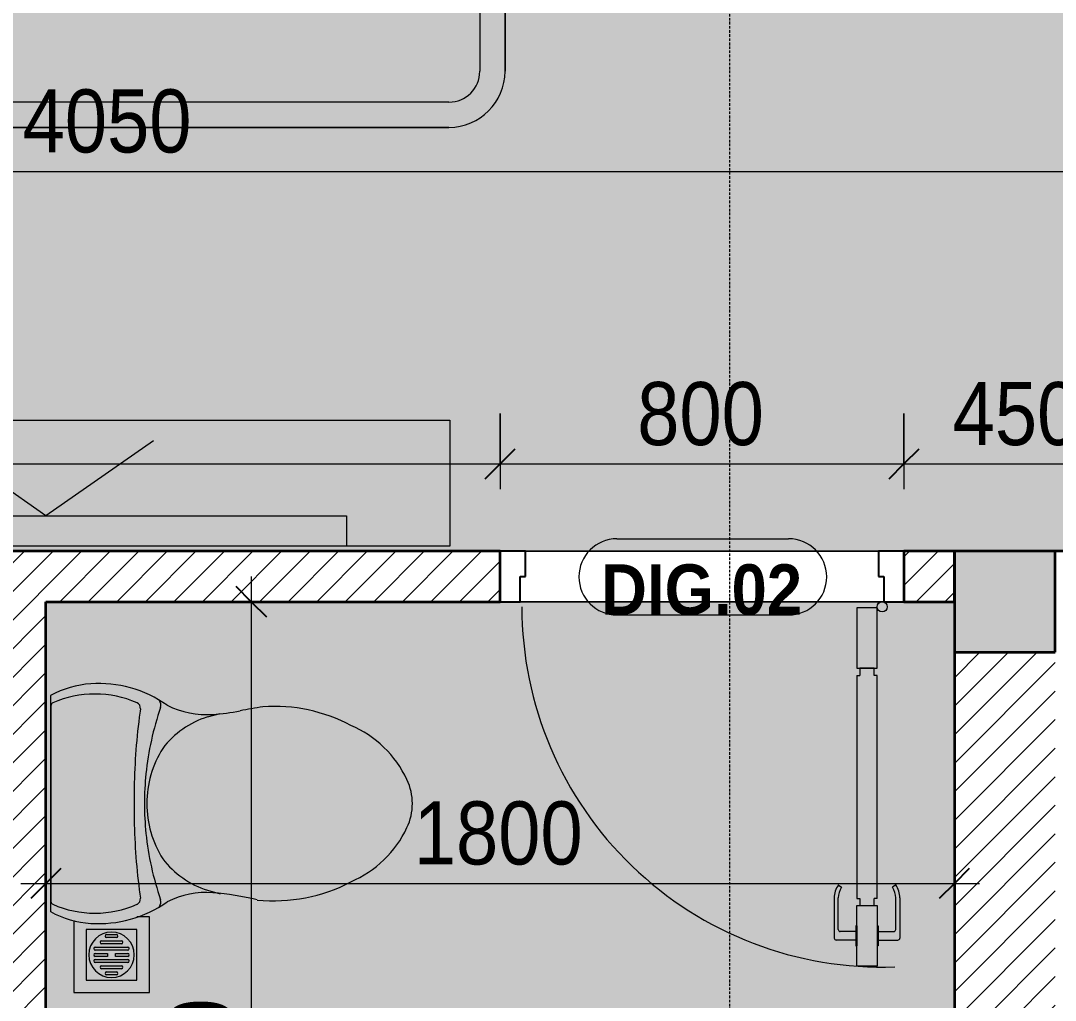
# Model space of a CAD drawing. Header units: millimetres. Extents: x 31444 to 224909, y 392 to 78637.
# Drawn here: x 40003 to 42053, y 66047 to 67988 of the extents above; entities that cross this region are included whole.
import ezdxf

# ---------------------------------------------------------------- set-up
doc = ezdxf.new("R2010")
doc.units = ezdxf.units.MM
doc.linetypes.add('Dash Dot 3_16_', pattern=[7.9375, 4.7625, -1.5875, 0, -1.5875])
for name, color, linetype, lineweight in [('0-1', 7, 'Continuous', 5), ('A-ANNO-DIMS', 211, 'Continuous', 9), ('A-ANNO-DIMS-50', 211, 'Continuous', 9), ('A-DETL-GENF-1', 7, 'Continuous', 18), ('A-DETL-GENF-4', 9, 'Continuous', 18), ('A-DETL-MEDM', 33, 'Continuous', 35), ('A-DETL-THIN', 151, 'Continuous', 18), ('A-DOOR-1', 253, 'Continuous', 18), ('A-DOOR-3', 7, 'Continuous', 18), ('A-DOOR-4', 50, 'Continuous', 25), ('A-DOOR-IDEN', 31, 'Continuous', 9), ('A-FLOR-2', 7, 'Continuous', 18), ('A-WALL-2', 250, 'Continuous', 35), ('A-WALL-6', 113, 'Continuous', 35), ('A-WALL-PATT-1', 9, 'Continuous', 18), ('A-WALL-PATT-2', 111, 'Continuous', 18), ('G-ANNO-SYMB-1', 111, 'Dash Dot 3_16_', 18), ('I-FURN-1', 253, 'Continuous', 18), ('M-EQPM-1', 253, 'Continuous', 18), ('M-EQPM-2', 7, 'Continuous', 18), ('P-SANR-FIXT-1', 253, 'Continuous', 18)]:
    doc.layers.add(name, color=color, linetype=linetype, lineweight=lineweight)
doc.styles.add('Arial_B_1', font='arialbd.ttf', dxfattribs={"width": 0.9, "height": 100})
doc.styles.add('UTM Avo', font='', dxfattribs={"width": 0.9, "height": 125})
doc.styles.get('UTM Avo').set_extended_font_data('UTM Avo')
doc.dimstyles.new('1_Dim_chi_tiet_2_5', dxfattribs={"dimscale": 304.8, "dimtxt": 124.912619, "dimasz": 0.19685, "dimexe": 0.164042, "dimexo": 0.0625, "dimgap": 0.016404, "dimtad": 1, "dimdec": 0, "dimrnd": 5, "dimzin": 0, "dimdsep": 46, "dimtxsty": 'UTM Avo', "dimblk1": 'OBLIQUE', "dimblk2": 'OBLIQUE', "dimsah": 1, "dimcen": 0.09, "dimdle": 0.164042, "dimazin": 0, "dimtfac": 1, "dimtdec": 4, "dimtix": 1, "dimtmove": 0, "dimatfit": 3, "dimfxl": 0.328084, "dimfxlon": 1, "dimtvp": 1, "dimtolj": 1, "dimtzin": 0, "dimarcsym": 2})
pattern_1 = [(45, (0, 0), (-28.284271, 28.284271), [])]

# ---------------------------------------------------------------- blocks, each defined once
blk = doc.blocks.new('DOOR_CW_01 CANH MO-PANEL KINH - DIG_02-800x2200-CỬA NHÔM KÍNH-400864-TKCS_CĂN HỘ LOẠI 3 - MẶT BẰNG')
at = {"layer": 'A-DETL-GENF-1'}
for p, q in [((-347, 772), (-307, 772)), ((-347, 652), (-347, 772)), ((-307, 772), (-307, 652)), ((-349, 720.5), (-388, 720.5)), ((-349, 731.8), (-347, 731.8)), ((-349, 692.2), (-349, 731.8)), ((-347, 692.2), (-347, 731.8)), ((-307, 692.2), (-307, 731.8)), ((-305, 731.8), (-307, 731.8)), ((-305, 692.2), (-305, 731.8)), ((-305, 720.5), (-266, 720.5)), ((-392, 637), (-392, 716.5)), ((-384, 699.5), (-384, 637)), ((-349, 703.5), (-380, 703.5)), ((-305, 703.5), (-274, 703.5)), ((-270, 699.5), (-270, 637)), ((-262, 637), (-262, 716.5)), ((-347, 692.2), (-349, 692.2)), ((-307, 692.2), (-305, 692.2)), ((-307, 652), (-347, 652)), ((-347, 638), (-341, 638)), ((-347, 638), (-347, 196)), ((-313, 652), (-341, 652)), ((-341, 652), (-341, 638)), ((-313, 638), (-313, 652)), ((-307, 638), (-313, 638)), ((-307, 196), (-307, 638)), ((-383.9, 611.2), (-377.3, 615.8)), ((-270.1, 611.2), (-276.7, 615.8)), ((-347, 196), (-341, 196)), ((-341, 196), (-341, 182)), ((-307, 196), (-313, 196)), ((-313, 182), (-313, 196)), ((-307, 182), (-347, 182)), ((-347, 182), (-347, 62)), ((-341, 182), (-313, 182)), ((-307, 62), (-307, 182)), ((-347, 62), (-307, 62))]:
    blk.add_line(p, q, dxfattribs=at)
blk.add_circle((-357, 60), 10, dxfattribs=at)
for centre, radius, start, end in [((-357, 60), 714, 360, 92), ((-388, 716.5), 4, 90, 180), ((-266, 716.5), 4, 0, 90), ((-380, 699.5), 4, 90, 180), ((-274, 699.5), 4, 0, 90), ((-347, 637), 45, 180, 215), ((-347, 637), 37, 180, 215), ((-307, 637), 37, 325, 0), ((-307, 637), 45, 325, 0)]:
    blk.add_arc(centre, radius, start, end, dxfattribs=at)
at = {"layer": 'A-DOOR-3'}
blk.add_line((-357, 50), (-332, 50), dxfattribs=at)
at = {"layer": 'A-DOOR-4'}
for p, q in [((-360, 50), (-400, 50)), ((-360, 0), (-360, 50)), ((400, 50), (360, 50)), ((360, 50), (360, 0)), ((-350, 0), (-360, 0)), ((-350, -50), (-350, 0)), ((360, 0), (350, 0)), ((350, 0), (350, -50)), ((-400, -50), (-350, -50)), ((350, -50), (400, -50))]:
    blk.add_line(p, q, dxfattribs=at)
blk = doc.blocks.new('TOILET - TOILET-348229-TKCS_CĂN HỘ LOẠI 3 - MẶT BẰNG')
at = {"layer": 'P-SANR-FIXT-1'}
for p, q in [((214.2, -19.1), (-214.2, -19.1)), ((194, -19.9), (-194, -19.9)), ((-171.7, -330.3), (-178.6, -355.5)), ((171.7, -330.3), (178.6, -355.5))]:
    blk.add_line(p, q, dxfattribs=at)
for centre, radius, start, end in [((-46.1, -111.1), 191.6, 151.2809, 176.4513), ((-193.7, -26.4), 6.48, 92.3168, 156.2862), ((193.7, -26.4), 6.48, 23.7138, 87.6832), ((46.1, -111.1), 191.6, 3.5487, 28.7191), ((-9.8, -107.2), 207.3, 156.2862, 203.7138), ((9.8, -107.2), 207.3, 336.2862, 23.7138), ((1.9, -114.1), 239.7, 176.4513, 195.2961), ((-1.9, -114.1), 239.7, 344.7039, 3.5487), ((-4, -115.7), 233.6, 195.2961, 215.2147), ((4, -115.7), 233.6, 324.7853, 344.7039), ((-189.1, -185.5), 11.7, 205.4105, 277.5788), ((178.9, -2951.3), 2778.4, 97.2351, 97.5788), ((-14.3, -1400.4), 1215.6, 90.3974, 97.407), ((0, -3462.8), 3278, 89.6026, 90.3974), ((14.3, -1400.4), 1215.6, 82.593, 89.6026), ((-178.9, -2951.3), 2778.4, 82.4212, 82.7649), ((189.1, -185.5), 11.7, 262.4212, 334.5895), ((0.6, -792.1), 586.9, 95.8322, 108.9927), ((0, -416), 206.1, 90, 122.0732), ((0, -786.7), 581.5, 84.1678, 95.8322), ((0, -416), 206.1, 57.9268, 90), ((-0.6, -792.1), 586.9, 71.0073, 84.1678), ((-195, -224.1), 13.8, 230.6724, 288.9927), ((-0.4, -384), 179.5, 127.4036, 162.5964), ((0.4, -384), 179.5, 17.4036, 52.5964), ((195, -224.1), 13.8, 251.0073, 309.3276), ((-343.5, -327.4), 167.3, 355.4559, 27.38), ((343.5, -327.4), 167.3, 152.62, 184.5441), ((-719.2, -297.5), 544.3, 346.0536, 355.4559), ((719.2, -297.5), 544.3, 184.5441, 190.2879), ((-1948.3, -805.1), 2171.2, 9.681, 10.8949), ((137.1, -461.2), 329.8, 174.3487, 207.6878), ((-137.1, -461.2), 329.8, 332.3122, 3.6835), ((45.1, -528.6), 217.6, 203.2216, 244.7718), ((-45.1, -528.6), 217.6, 295.2282, 336.7784), ((0, -624.4), 111.7, 244.7718, 295.2282)]:
    blk.add_arc(centre, radius, start, end, dxfattribs=at)
blk = doc.blocks.new('THU NUOC - THU NUOC-V4-TKCS_CĂN HỘ LOẠI 3 - MẶT BẰNG')
at = {"layer": 'M-EQPM-2'}
for p, q in [((-66.3, 70.6), (-66.3, -79.4)), ((83.7, 70.6), (-66.3, 70.6)), ((83.7, -72.6), (83.7, 70.6)), ((58.7, 45.6), (-41.3, 45.6)), ((-41.3, 45.6), (-41.3, -54.4)), ((58.7, -54.4), (58.7, 45.6)), ((-11, 23.3), (28.5, 23.3)), ((-1.1, 35.6), (18.5, 35.6)), ((18.5, 29.6), (-1.1, 29.6)), ((-23.3, 10.8), (40.9, 10.8)), ((40.9, 4.8), (-23.3, 4.8)), ((28.5, 17.3), (-11, 17.3)), ((-23.3, -1.2), (0.7, -1.2)), ((0.7, -7.2), (-23.3, -7.2)), ((-23.3, -13.6), (40.9, -13.6)), ((40.9, -19.6), (-23.3, -19.6)), ((0.7, -1.2), (0.7, -7.2)), ((16.7, -1.2), (40.9, -1.2)), ((16.7, -7.2), (16.7, -1.2)), ((40.9, -7.2), (16.7, -7.2)), ((-11, -26.1), (28.5, -26.1)), ((28.5, -32.1), (-11, -32.1)), ((-1.1, -38.5), (18.5, -38.5)), ((-41.3, -54.4), (58.7, -54.4)), ((18.5, -44.5), (-1.1, -44.5)), ((-66.3, -79.4), (-41.6, -79.4))]:
    blk.add_line(p, q, dxfattribs=at)
for centre, radius, start, end in [((8.7, -4.4), 45, 0, 180), ((8.7, -4.4), 45, 0, 180), ((-11, 20.3), 3, 90, 270), ((-1.1, 32.6), 3, 90, 270), ((18.5, 32.6), 3, 270, 90), ((28.5, 20.3), 3, 270, 90), ((-23.3, 7.8), 3, 90, 270), ((40.9, 7.8), 3, 270, 90), ((8.7, -4.4), 45, 180, 360), ((8.7, -4.4), 45, 180, 360), ((-23.3, -4.2), 3, 90, 270), ((-23.3, -16.6), 3, 90, 270), ((40.9, -4.2), 3, 270, 90), ((40.9, -16.6), 3, 270, 90), ((-11, -29.1), 3, 90, 270), ((-1.1, -41.5), 3, 90, 270), ((18.5, -41.5), 3, 270, 90), ((28.5, -29.1), 3, 270, 90)]:
    blk.add_arc(centre, radius, start, end, dxfattribs=at)
blk = doc.blocks.new('GIUONG NGU-2TAB-1600x2000 - GIUONG NGU-2TAB-1600x2000-842839-TKCS_CĂN HỘ LOẠI 3 - MẶT BẰNG')
at = {"layer": 'I-FURN-1'}
for p, q in [((2108.2, -1938.9), (2108.2, -50)), ((2108.2, -50), (2108.2, -1938.9)), ((2058.2, -100), (2058.2, -1938.9)), ((1997.1, -2000), (569.6, -2000)), ((569.6, -2050), (1997.1, -2050)), ((1997.1, -2050), (569.6, -2050))]:
    blk.add_line(p, q, dxfattribs=at)
for radius, end in [(111.1, 360), (61.1, 0), (111.1, 0)]:
    blk.add_arc((1997.1, -1938.9), radius, 270, end, dxfattribs=at)
blk = doc.blocks.new('RES_BAN AN - RES_BAN AN-850636-TKCS_CĂN HỘ LOẠI 3 - MẶT BẰNG')
at = {"layer": 'I-FURN-1'}
for p, q in [((0, 250), (1600, 250)), ((0, 0), (0, 250)), ((1600, 250), (1600, 0)), ((1600, 0), (0, 0))]:
    blk.add_line(p, q, dxfattribs=at)
blk = doc.blocks.new('KE TIVI-2 - KE TIVI-2-850637-TKCS_CĂN HỘ LOẠI 3 - MẶT BẰNG')
at = {"layer": 'I-FURN-1'}
for p, q in [((0, 60), (-245.7, 232.1)), ((213, 209.1), (0, 60)), ((-595.6, 60), (595.6, 60)), ((-595.6, 0), (-595.6, 60)), ((595.6, 60), (595.6, 0)), ((595.6, 0), (-595.6, 0))]:
    blk.add_line(p, q, dxfattribs=at)
blk = doc.blocks.new('NCV_TKTC_TANG 1_rvt-1-TKCS_CĂN HỘ LOẠI 3 - MẶT BẰNG')
at = {"layer": 'A-WALL-PATT-1'}
h = blk.add_hatch(dxfattribs=at)
h.set_pattern_fill('FP_1', color=256, style=0, pattern_type=2)
h.set_pattern_definition(pattern_1)
h.paths.add_polyline_path([(39952.6, 66836.9), (40052.6, 66836.9), (40052.6, 66936.9), (38152.6, 66936.9), (38152.6, 66836.9), (39700.3, 66836.9)])
h = blk.add_hatch(dxfattribs=at)
h.set_pattern_fill('FP_1', color=256, style=0, pattern_type=2)
h.set_pattern_definition(pattern_1)
h.paths.add_polyline_path([(41752.6, 66836.9), (41852.6, 66836.9), (41852.6, 66936.9), (41752.6, 66936.9)])
h.paths.add_polyline_path([(40052.6, 66836.9), (40952.6, 66836.9), (40952.6, 66936.9), (40052.6, 66936.9), (40052.6, 66836.9)])
h = blk.add_hatch(dxfattribs=at)
h.set_pattern_fill('FP_1', color=256, style=0, pattern_type=2)
h.set_pattern_definition(pattern_1)
h.paths.add_polyline_path([(40034.3, 65036.9), (40052.6, 65036.9), (40052.6, 66836.9), (39952.6, 66836.9), (39952.6, 65036.9)])
at = {"layer": 'A-FLOR-2'}
for p, q in [((41702.6, 66937), (41002.6, 66937)), ((41002.6, 66936.9), (41702.6, 66936.9)), ((40992.6, 66837), (41712.6, 66837)), ((41852.6, 64936.9), (41852.6, 66836.9))]:
    blk.add_line(p, q, dxfattribs=at)
at = {"layer": 'A-WALL-2'}
for p, q in [((40052.6, 66936.9), (38152.6, 66936.9)), ((40952.6, 66936.9), (40052.6, 66936.9)), ((40952.6, 66836.9), (40952.6, 66936.9)), ((41852.6, 66936.9), (41752.6, 66936.9)), ((41752.6, 66936.9), (41752.6, 66836.9)), ((41852.6, 66836.9), (41852.6, 66936.9)), ((40052.6, 66836.9), (40952.6, 66836.9)), ((40052.6, 65036.9), (40052.6, 66836.9)), ((41752.6, 66836.9), (41852.6, 66836.9))]:
    blk.add_line(p, q, dxfattribs=at)
at = {"layer": 'A-DOOR-1', "rotation": 180}
blk.add_blockref('DOOR_CW_01 CANH MO-PANEL KINH - DIG_02-800x2200-CỬA NHÔM KÍNH-400864-TKCS_CĂN HỘ LOẠI 3 - MẶT BẰNG', (41352.6, 66886.9), dxfattribs=at)
at = {"layer": 'I-FURN-1'}
for name, p in [('GIUONG NGU-2TAB-1600x2000 - GIUONG NGU-2TAB-1600x2000-842839-TKCS_CĂN HỘ LOẠI 3 - MẶT BẰNG', (38854.1, 69826.9)), ('RES_BAN AN - RES_BAN AN-850636-TKCS_CĂN HỘ LOẠI 3 - MẶT BẰNG', (39252.6, 66946.9)), ('KE TIVI-2 - KE TIVI-2-850637-TKCS_CĂN HỘ LOẠI 3 - MẶT BẰNG', (40052.6, 66946.9))]:
    blk.add_blockref(name, p, dxfattribs=at)
at = {"layer": 'M-EQPM-1', "rotation": 180}
blk.add_blockref('THU NUOC - THU NUOC-V4-TKCS_CĂN HỘ LOẠI 3 - MẶT BẰNG', (40191.3, 66132.9), dxfattribs=at)
at = {"layer": 'P-SANR-FIXT-1', "rotation": 89.9999999999988}
blk.add_blockref('TOILET - TOILET-348229-TKCS_CĂN HỘ LOẠI 3 - MẶT BẰNG', (40042.6, 66436.9), dxfattribs=at)
blk = doc.blocks.new('DIMBLOCK7-TKCS_CĂN HỘ LOẠI 3 - MẶT BẰNG')
at = {"layer": 'A-ANNO-DIMS-50'}
for p, q in [((40459.6, 66886.9), (40459.6, 64886.9)), ((40559.6, 66836.9), (40409.6, 66836.9)), ((40459.6, 66836.9), (40559.6, 66836.9)), ((40559.6, 64936.9), (40409.6, 64936.9)), ((40459.6, 64936.9), (40559.6, 64936.9))]:
    blk.add_line(p, q, dxfattribs=at)
at = {"layer": 'A-ANNO-DIMS-50', "lineweight": 25}
for p, q in [((40459.6, 66836.9), (40429.6, 66866.9)), ((40459.6, 66836.9), (40489.6, 66806.9)), ((40459.6, 64936.9), (40429.6, 64966.9)), ((40459.6, 64936.9), (40489.6, 64906.9))]:
    blk.add_line(p, q, dxfattribs=at)
at = {"layer": 'A-ANNO-DIMS-50', "color": 0, "insert": (40297.3, 65715.8), "char_height": 125, "width": 410.824, "attachment_point": 1, "rotation": 90, "line_spacing_factor": 1.110334, "style": 'UTM Avo'}
blk.add_mtext('1900', dxfattribs=at)
blk = doc.blocks.new('_Oblique')
at = {"color": 0, "linetype": 'ByBlock', "lineweight": -2}
blk.add_line((-0.5, -0.5), (0.5, 0.5), dxfattribs=at)
blk = doc.blocks.new('DIMBLOCK8-TKCS_CĂN HỘ LOẠI 3 - MẶT BẰNG')
at = {"layer": 'A-ANNO-DIMS-50'}
for p, q in [((40052.6, 66378.8), (40052.6, 66228.8)), ((40052.6, 66278.8), (40052.6, 66378.8)), ((41852.6, 66378.8), (41852.6, 66228.8)), ((41852.6, 66278.8), (41852.6, 66378.8)), ((40002.6, 66278.8), (41902.6, 66278.8))]:
    blk.add_line(p, q, dxfattribs=at)
at = {"layer": 'A-ANNO-DIMS-50', "lineweight": 25}
for p, q in [((40052.6, 66278.8), (40082.6, 66308.8)), ((41852.6, 66278.8), (41882.6, 66308.8)), ((40052.6, 66278.8), (40022.6, 66248.8)), ((41852.6, 66278.8), (41822.6, 66248.8))]:
    blk.add_line(p, q, dxfattribs=at)
at = {"layer": 'A-ANNO-DIMS-50', "color": 0, "insert": (40781.5, 66441.2), "char_height": 125, "width": 410.824, "attachment_point": 1, "line_spacing_factor": 1.110334, "style": 'UTM Avo'}
blk.add_mtext('1800', dxfattribs=at)
blk = doc.blocks.new('STN_Door Tag - STN_Door Tag-1788670-TKCS_CĂN HỘ LOẠI 3 - MẶT BẰNG')
at = {"layer": 'A-DOOR-IDEN'}
for p, q in [((-3.37, 1.495), (3.431, 1.495)), ((-3.37, -1.524), (3.431, -1.524))]:
    blk.add_line(p, q, dxfattribs=at)
for centre, start, end in [((-3.37, -0.015), 90, 270), ((3.431, -0.015), 270, 90)]:
    blk.add_arc(centre, 1.509, start, end, dxfattribs=at)
blk = doc.blocks.new('DIMBLOCK34-TKCS_CĂN HỘ LOẠI 3 - MẶT BẰNG')
at = {"layer": 'A-ANNO-DIMS-50'}
for p, q in [((38152.6, 67789.7), (38152.6, 67639.7)), ((38152.6, 67689.7), (38152.6, 67789.7)), ((42202.6, 67789.7), (42202.6, 67639.7)), ((42202.6, 67689.7), (42202.6, 67789.7)), ((38102.6, 67689.7), (42252.6, 67689.7))]:
    blk.add_line(p, q, dxfattribs=at)
at = {"layer": 'A-ANNO-DIMS-50', "lineweight": 25}
for p, q in [((38152.6, 67689.7), (38182.6, 67719.7)), ((42202.6, 67689.7), (42232.6, 67719.7)), ((38152.6, 67689.7), (38122.6, 67659.7)), ((42202.6, 67689.7), (42172.6, 67659.7))]:
    blk.add_line(p, q, dxfattribs=at)
at = {"layer": 'A-ANNO-DIMS-50', "color": 0, "insert": (40006.4, 67852.1), "char_height": 125, "width": 410.824, "attachment_point": 1, "line_spacing_factor": 1.110334, "style": 'UTM Avo'}
blk.add_mtext('4050', dxfattribs=at)
blk = doc.blocks.new('DIMBLOCK53-TKCS_CĂN HỘ LOẠI 3 - MẶT BẰNG')
at = {"layer": 'A-ANNO-DIMS-50'}
for p, q in [((38152.6, 67209.8), (38152.6, 67059.8)), ((38152.6, 67109.8), (38152.6, 67209.8)), ((40952.6, 67209.8), (40952.6, 67059.8)), ((40952.6, 67109.8), (40952.6, 67209.8)), ((38102.6, 67109.8), (40952.6, 67109.8))]:
    blk.add_line(p, q, dxfattribs=at)
at = {"layer": 'A-ANNO-DIMS-50', "lineweight": 25}
for p, q in [((38152.6, 67109.8), (38182.6, 67139.8)), ((40952.6, 67109.8), (40982.6, 67139.8)), ((38152.6, 67109.8), (38122.6, 67079.8)), ((40952.6, 67109.8), (40922.6, 67079.8))]:
    blk.add_line(p, q, dxfattribs=at)
at = {"layer": 'A-ANNO-DIMS-50', "color": 0, "insert": (39381.4, 67272.2), "char_height": 125, "width": 410.824, "attachment_point": 1, "line_spacing_factor": 1.110334, "style": 'UTM Avo'}
blk.add_mtext('2800', dxfattribs=at)
blk = doc.blocks.new('DIMBLOCK54-TKCS_CĂN HỘ LOẠI 3 - MẶT BẰNG')
at = {"layer": 'A-ANNO-DIMS-50'}
for p, q in [((40952.6, 67209.8), (40952.6, 67059.8)), ((40952.6, 67109.8), (40952.6, 67209.8)), ((41752.6, 67209.8), (41752.6, 67059.8)), ((41752.6, 67109.8), (41752.6, 67209.8)), ((40952.6, 67109.8), (41752.6, 67109.8))]:
    blk.add_line(p, q, dxfattribs=at)
at = {"layer": 'A-ANNO-DIMS-50', "lineweight": 25}
for p, q in [((40952.6, 67109.8), (40982.6, 67139.8)), ((41752.6, 67109.8), (41782.6, 67139.8)), ((40952.6, 67109.8), (40922.6, 67079.8)), ((41752.6, 67109.8), (41722.6, 67079.8))]:
    blk.add_line(p, q, dxfattribs=at)
at = {"layer": 'A-ANNO-DIMS-50', "color": 0, "insert": (41224.2, 67272.2), "char_height": 125, "width": 308.118, "attachment_point": 1, "line_spacing_factor": 1.110334, "style": 'UTM Avo'}
blk.add_mtext('800', dxfattribs=at)
blk = doc.blocks.new('DIMBLOCK55-TKCS_CĂN HỘ LOẠI 3 - MẶT BẰNG')
at = {"layer": 'A-ANNO-DIMS-50'}
for p, q in [((41752.6, 67209.8), (41752.6, 67059.8)), ((41752.6, 67109.8), (41752.6, 67209.8)), ((42202.6, 67209.8), (42202.6, 67059.8)), ((42202.6, 67109.8), (42202.6, 67209.8)), ((41752.6, 67109.8), (42252.6, 67109.8))]:
    blk.add_line(p, q, dxfattribs=at)
at = {"layer": 'A-ANNO-DIMS-50', "lineweight": 25}
for p, q in [((41752.6, 67109.8), (41782.6, 67139.8)), ((42202.6, 67109.8), (42232.6, 67139.8)), ((41752.6, 67109.8), (41722.6, 67079.8)), ((42202.6, 67109.8), (42172.6, 67079.8))]:
    blk.add_line(p, q, dxfattribs=at)
at = {"layer": 'A-ANNO-DIMS-50', "color": 0, "insert": (41849.2, 67272.2), "char_height": 125, "width": 308.118, "attachment_point": 1, "line_spacing_factor": 1.110334, "style": 'UTM Avo'}
blk.add_mtext('450', dxfattribs=at)

msp = doc.modelspace()

# ---------------------------------------------------------------- hatches: boundary and pattern name
at = {"layer": 'A-DETL-GENF-1'}
msp.add_hatch(color=256, dxfattribs=at).paths.add_polyline_path([(42037.9, 66936.9), (42202.6, 66936.9), (42202.6, 69836.9), (38852.6, 69836.9), (38852.6, 69761.9), (38152.6, 69761.9), (38152.6, 66936.9), (41852.6, 66936.9)])
h = msp.add_hatch(color=256, dxfattribs=at)
h.paths.add_polyline_path([(40052.6, 64936.9), (41852.6, 64936.9), (41852.6, 66836.9), (40052.6, 66836.8), (40052.6, 64937)])
h.paths.add_polyline_path([(40128.8, 65378.3), (40128.8, 65378.3), (40130.7, 65378.3)])
h.paths.add_polyline_path([(40124.7, 65378.3), (40124.7, 65378.8), (40124.7, 65378.8)])
at = {"layer": 'A-DETL-GENF-4'}
h = msp.add_hatch(dxfattribs=at)
h.set_pattern_fill('FP_2', color=256, style=0, pattern_type=2)
h.set_pattern_definition([(50, (0, 0), (364.3679, -31.8783), [38.1, -419.1]), (355, (0, 0), (-70.4859, 382.1133), [30.48, -335.28]), (100.451, (30.36, -2.66), (293.885, 350.2334), [32.38, -356.18]), (46.184, (0, 101.6), (542.1585, -84.0858), [57.15, -628.65]), (96.636, (45.2, 94.6), (474.805, 494.8554), [48.57, -534.27]), (351.184, (0, 101.6), (474.8102, 494.85), [45.72, -502.92]), (21, (50.8, 76.2), (303.2285, -204.5305), [38.1, -419.1]), (326, (50.8, 76.2), (123.6039, 368.376), [30.48, -335.28]), (71.451, (76.07, 59.16), (426.8341, 163.8427), [32.38, -356.18]), (37.5, (0, 0), (6.17665, 169.11015), [3.353, -327.863, 3.353, -337.007, -336.55]), (37.5, (0, 0), (6.17665, 169.11015), [-671.576, 3.353, -333.197]), (7.5, (0, 0), (133.63888, 200.3615), [3.353, -190.703, 3.353, -320.243, -128.27]), (7.5, (0, 0), (133.63888, 200.3615), [-517.652, 3.353, -124.917]), (327.5, (-113.28, 0), (271.18182, -11.45836), [3.353, -123.647, 3.353, -392.887, -525.78]), (327.5, (-113.28, 0), (271.18182, -11.45836), [-523.24, 3.353, -522.427]), (317.5, (-164.08, 0), (296.2585, 50.85285), [3.353, -161.747, 3.353, -259.791, -373.38]), (317.5, (-164.08, 0), (296.2585, 50.85285), [-428.244, 3.353, -370.027]), (45, (0, 0), (-125.7236, 125.7236), []), (45, (0, 190.5), (-125.7236, 125.7236), [])])
h.paths.add_polyline_path([(38364.6, 61511.9), (38852.6, 61512.2), (38852.6, 61961.9), (37552.6, 61961.9), (37552.6, 61511.9), (37816.3, 61511.9)])
h.paths.add_polyline_path([(33652.6, 61561.9), (34352.6, 61562), (34352.6, 61911.9), (33652.6, 61911.9), (33652.6, 61636.9)])
h.paths.add_polyline_path([(41852.6, 61636.9), (42052.6, 61636.9), (42052.6, 61836.9), (41852.6, 61836.9), (41852.6, 61739.5)])
h.paths.add_polyline_path([(36952.6, 64836.9), (37052.6, 64836.9), (37052.6, 65036.9), (36952.6, 65036.9), (36952.6, 64936.9)])
h.paths.add_polyline_path([(40052.6, 64836.9), (40052.6, 65036.9), (39952.6, 65036.9), (39952.6, 64836.9), (40034.3, 64836.9)])
h.paths.add_polyline_path([(38152.6, 64836.9), (38152.6, 65036.9), (38052.6, 65036.9), (38052.6, 64836.9)])
h.paths.add_polyline_path([(33652.6, 64839), (33852.6, 64839), (33852.2, 65036.9), (33652.6, 65036.9), (33652.6, 65035.3)])
h.paths.add_polyline_path([(42037.9, 66736.9), (42052.6, 66736.9), (42052.6, 66936.9), (41852.6, 66936.9), (41852.6, 66736.9)])
h.paths.add_polyline_path([(33652.6, 67936.9), (33852.6, 67936.9), (33852.6, 68136.9), (33652.6, 68136.9), (33652.6, 68036.9)])
h.paths.add_polyline_path([(36952.6, 67936.9), (37052.6, 67936.9), (37052.6, 68136.9), (36952.6, 68136.9), (36952.6, 68036.9)])
h.paths.add_polyline_path([(38152.6, 67942), (38152.6, 68136.9), (38052.6, 68136.9), (38052.6, 67942), (38150.1, 67942)])
h.paths.add_polyline_path([(38052.6, 69761.9), (38852.6, 69761.9), (38852.6, 70111.9), (37552.6, 70111.9), (37552.6, 69761.9)])
h.paths.add_polyline_path([(33988.6, 69761.9), (34352.6, 69761.9), (34352.6, 70111.9), (33652.6, 70111.9), (33652.6, 69761.9)])
h.paths.add_polyline_path([(41852.6, 69836.9), (42052.6, 69836.9), (42052.6, 70036.9), (41852.6, 70036.9), (41852.6, 69836.9)])
at = {"layer": 'A-WALL-PATT-2'}
h = msp.add_hatch(dxfattribs=at)
h.set_pattern_fill('FP_1', color=256, style=0, pattern_type=2)
h.set_pattern_definition(pattern_1)
h.paths.add_polyline_path([(41852.6, 65886.9), (42052.6, 65886.9), (42052.6, 66736.9), (41852.6, 66736.9), (41852.6, 65999.6)])

# ---------------------------------------------------------------- linework, layer by layer
at = {"layer": 'A-DETL-MEDM'}
for p, q in [((42052.6, 66936.9), (41852.6, 66936.9)), ((41852.6, 66936.9), (41852.6, 66736.9)), ((42052.6, 66736.9), (42052.6, 66936.9)), ((41852.6, 66736.9), (42052.6, 66736.9))]:
    msp.add_line(p, q, dxfattribs=at)
at = {"layer": 'A-DETL-THIN'}
for p, q in [((38152.6, 66936.9), (41852.6, 66936.9)), ((42052.6, 66936.9), (42202.6, 66936.9)), ((41852.6, 66836.9), (40052.6, 66836.9)), ((40052.6, 66836.9), (40052.6, 64936.9)), ((41852.6, 64936.9), (41852.6, 66736.9))]:
    msp.add_line(p, q, dxfattribs=at)
at = {"layer": 'A-WALL-6'}
for p, q in [((42202.6, 66936.9), (42052.6, 66936.9)), ((41852.6, 66736.9), (41852.6, 65035.3))]:
    msp.add_line(p, q, dxfattribs=at)
at = {"layer": 'G-ANNO-SYMB-1'}
msp.add_line((41407.8, 60079.7), (41407.8, 71564.3), dxfattribs=at)

# ---------------------------------------------------------------- block references
at = {"layer": '0-1'}
msp.add_blockref('NCV_TKTC_TANG 1_rvt-1-TKCS_CĂN HỘ LOẠI 3 - MẶT BẰNG', (0, 0), dxfattribs=at)
at = {"layer": 'A-DOOR-IDEN', "xscale": 49.99999999999998, "yscale": 49.99999999999998, "zscale": 49.99999999999998}
msp.add_blockref('STN_Door Tag - STN_Door Tag-1788670-TKCS_CĂN HỘ LOẠI 3 - MẶT BẰNG', (41352.6, 66886.9), dxfattribs=at)

# ---------------------------------------------------------------- texts
at = {"layer": 'A-DOOR-IDEN', "insert": (41351.8, 66860.3), "char_height": 100, "width": 407.7, "attachment_point": 5, "line_spacing_factor": 0.936439, "style": 'Arial_B_1'}
msp.add_mtext('\\pt2.25,4.5,6.75,9,11.25,13.5,15.75,18,20.25,22.5,24.75,27,29.25,31.5,33.75,36,38.25,40.5,42.75,45,47.25,49.5,51.75,54,56.25,58.5,60.75,63,65.25,67.5,69.75,72;DIG.02', dxfattribs=at)

# ---------------------------------------------------------------- dimensions: what is measured, and where the dimension line sits
at = {"layer": 'A-ANNO-DIMS'}
for base, p1, p2, override, picture, middle in [((42202.6, 67689.7), (38152.6, 67789.7), (42202.6, 67789.7), {"dimpost": '<>', "dimfxl": 4050}, 'DIMBLOCK34-TKCS_CĂN HỘ LOẠI 3 - MẶT BẰNG', (40177.6, 67759.4)), ((40952.6, 67109.8), (38152.6, 67209.8), (40952.6, 67209.8), {"dimpost": '<>', "dimfxl": 2800}, 'DIMBLOCK53-TKCS_CĂN HỘ LOẠI 3 - MẶT BẰNG', (39552.6, 67179.5)), ((41752.6, 67109.8), (40952.6, 67209.8), (41752.6, 67209.8), {"dimpost": '<>', "dimfxl": 800}, 'DIMBLOCK54-TKCS_CĂN HỘ LOẠI 3 - MẶT BẰNG', (41352.6, 67179.5)), ((42202.6, 67109.8), (41752.6, 67209.8), (42202.6, 67209.8), {"dimpost": '<>', "dimfxl": 450}, 'DIMBLOCK55-TKCS_CĂN HỘ LOẠI 3 - MẶT BẰNG', (41977.6, 67179.5)), ((41852.6, 66278.8), (40052.6, 66378.8), (41852.6, 66378.8), {"dimpost": '<>', "dimfxl": 1800}, 'DIMBLOCK8-TKCS_CĂN HỘ LOẠI 3 - MẶT BẰNG', (40952.6, 66348.5))]:
    dim = msp.add_linear_dim(base=base, p1=p1, p2=p2, dimstyle='1_Dim_chi_tiet_2_5', override=override, dxfattribs=at)
    dim.commit()
    dim.dimension.update_dxf_attribs({"geometry": picture, "text_midpoint": middle})
dim = msp.add_linear_dim(base=(40459.6, 64936.9), p1=(40559.6, 66836.9), p2=(40559.6, 64936.9), angle=90, dimstyle='1_Dim_chi_tiet_2_5', override={"dimpost": '<>', "dimfxl": 1900}, dxfattribs=at)
dim.commit()
dim.dimension.update_dxf_attribs({"geometry": 'DIMBLOCK7-TKCS_CĂN HỘ LOẠI 3 - MẶT BẰNG', "text_midpoint": (40390, 65886.9)})

doc.saveas('drawing.dxf')
